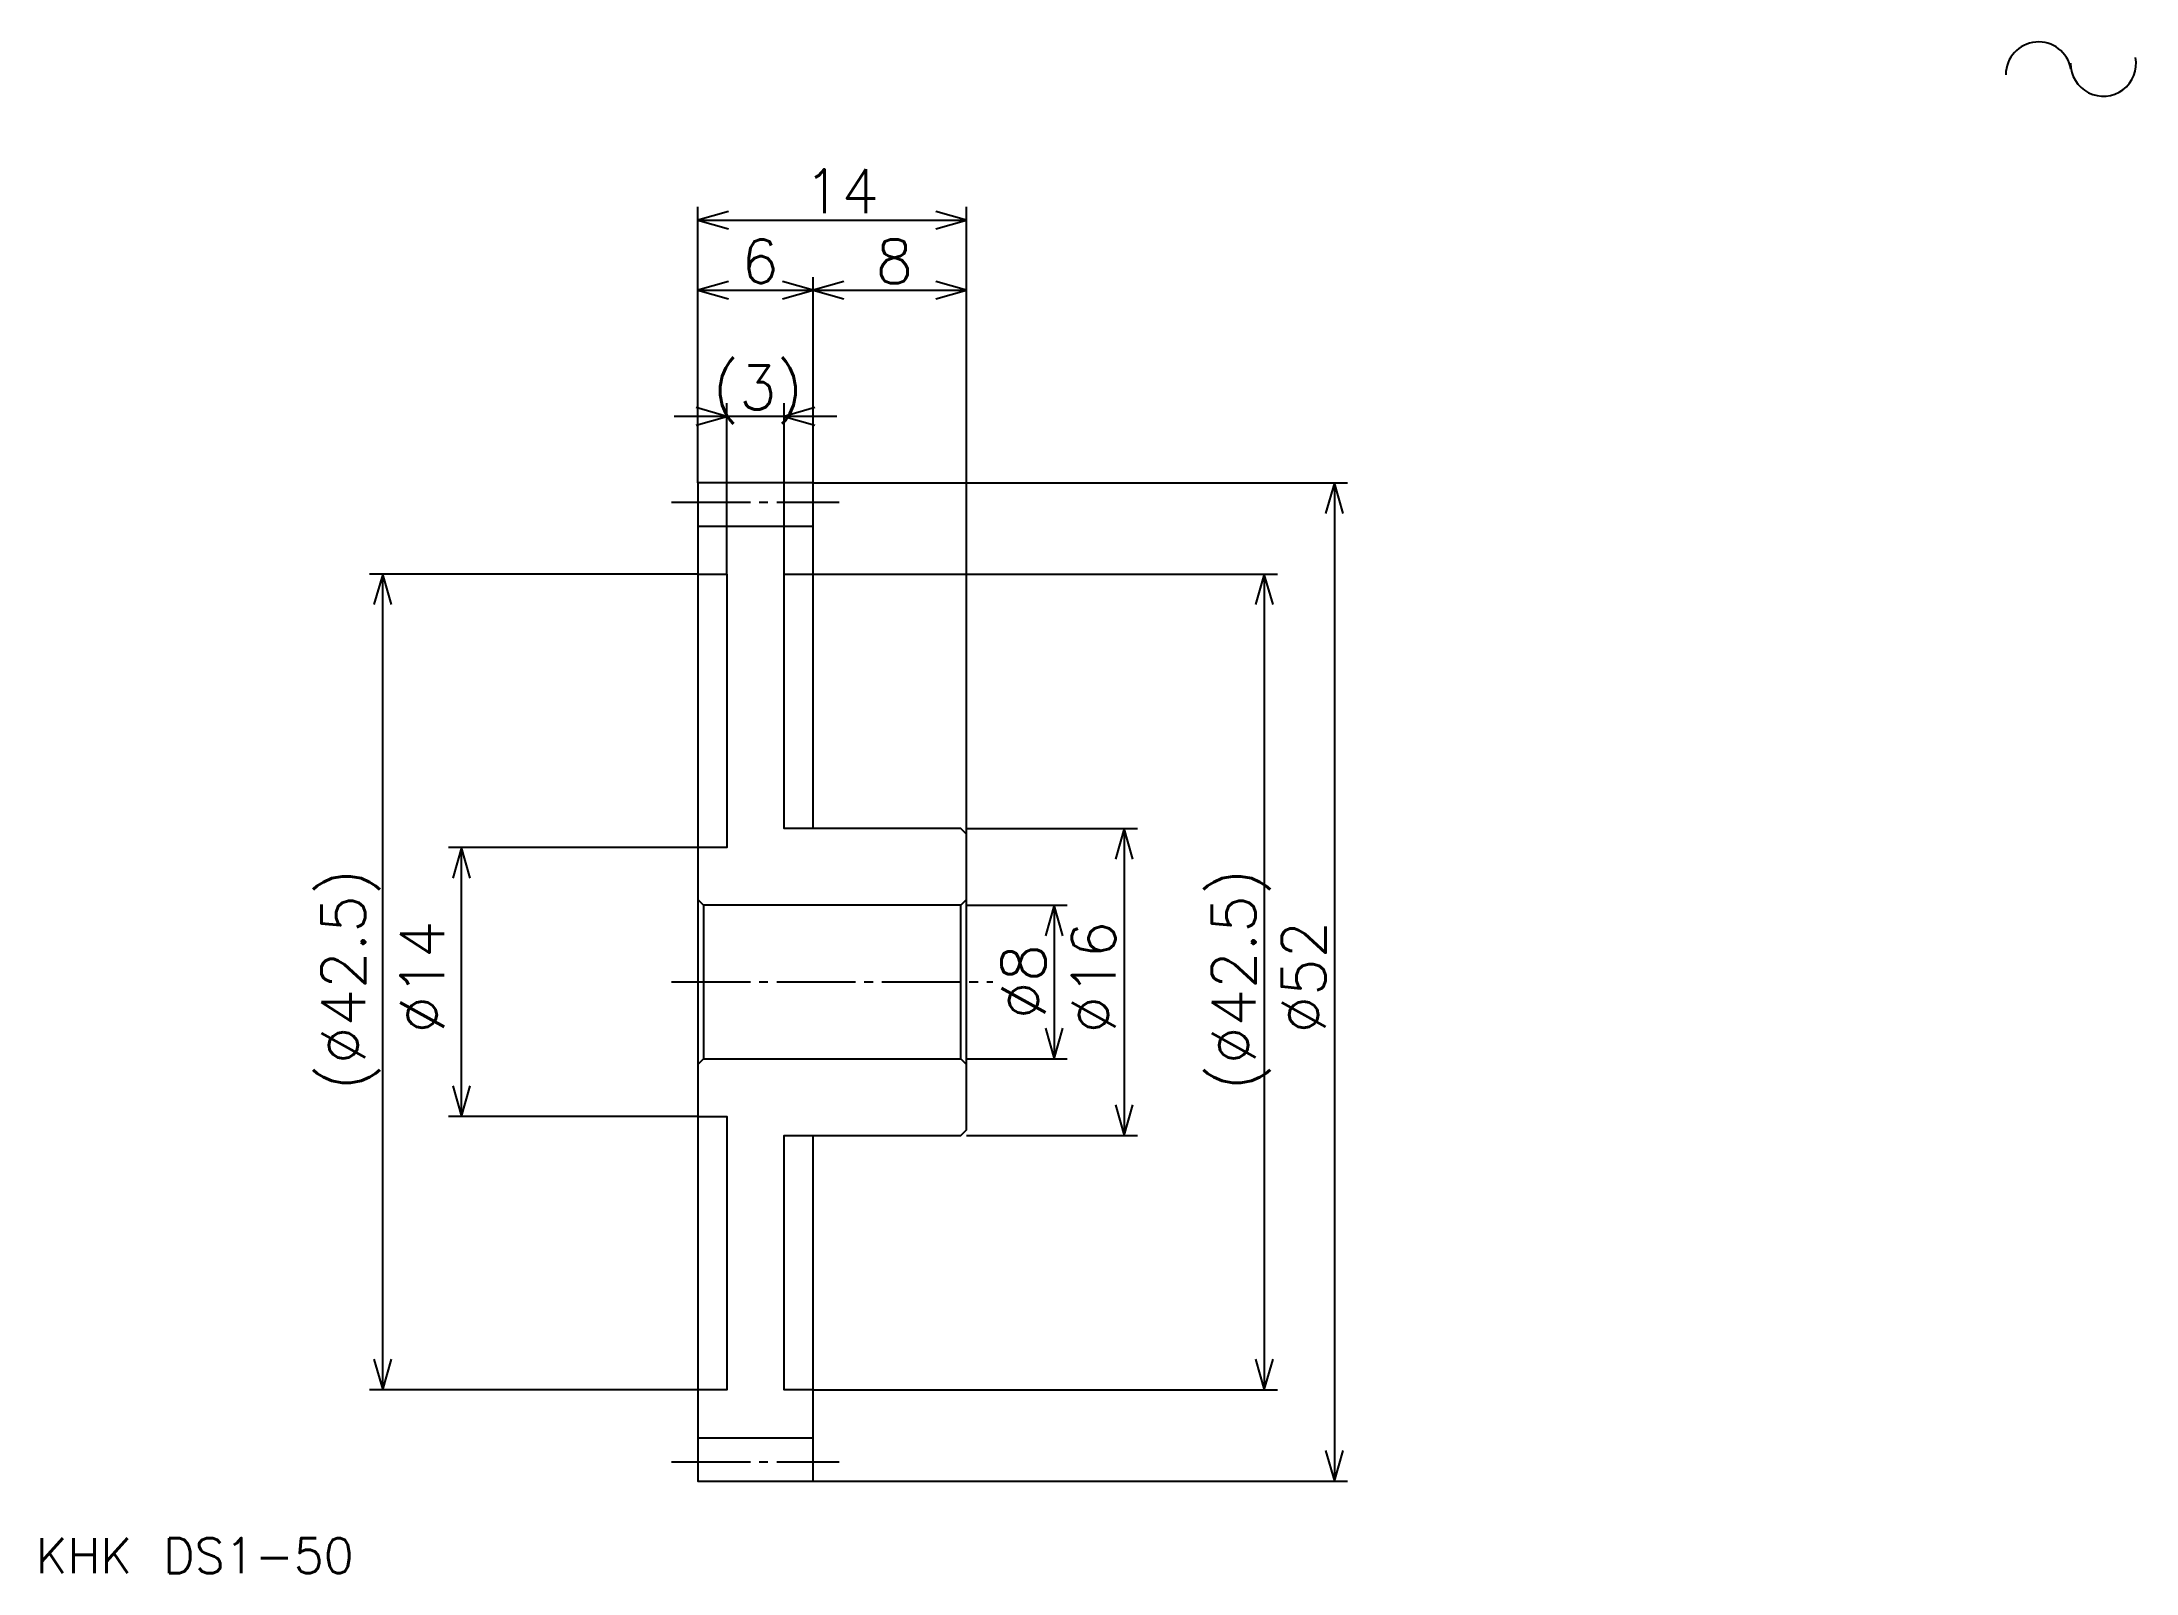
# Model space of a CAD drawing. Extents: x 5 to 114, y 5 to 85.
import ezdxf

# ---------------------------------------------------------------- set-up
doc = ezdxf.new("R2010")
doc.units = 0
doc.linetypes.add('DASHDOT', pattern=[5.473683, 4.105263, -0.45614, 0.45614, -0.45614])
doc.layers.get('0').update_dxf_attribs({"linetype": 'CONTINUOUS'})
doc.layers.add('DASHDOT', color=6, linetype='DASHDOT')
doc.styles.add('KANJI', font='TXT', dxfattribs={"bigfont": 'BIGFONT'})

msp = doc.modelspace()

# ---------------------------------------------------------------- linework, layer by layer
at = {"color": 5}
for p, q in [((39.052631, 61.807014), (39.052631, 76.175438)), ((39.052631, 75.491226), (53.052631, 75.491226)), ((53.052631, 61.807014), (53.052631, 76.175438)), ((45.052631, 61.807014), (45.052631, 72.526314)), ((39.052631, 71.842102), (45.052631, 71.842102)), ((45.052631, 71.842102), (53.052631, 71.842102)), ((40.552631, 57.057014), (40.552631, 65.951752)), ((43.552631, 57.057014), (43.552631, 65.951752)), ((46.289474, 65.26754), (37.815788, 65.26754)), ((43.552631, 57.057014), (43.552631, 61.807014)), ((45.052631, 61.807014), (53.052631, 61.807014)), ((53.052631, 61.807014), (72.894737, 61.807014)), ((53.052631, 43.507015), (53.052631, 61.807014)), ((72.210526, 61.807014), (72.210526, 9.807014)), ((39.052631, 57.057014), (21.947369, 57.057014)), ((22.631578, 14.557014), (22.631578, 57.057014)), ((45.052631, 57.057014), (53.052631, 57.057014)), ((53.052631, 57.057014), (69.245613, 57.057014)), ((68.561401, 57.057014), (68.561401, 14.557014)), ((53.052631, 43.807014), (61.947365, 43.807014)), ((61.263157, 43.807014), (61.263157, 27.807014)), ((39.052631, 42.807014), (26.052631, 42.807014)), ((26.736843, 28.807014), (26.736843, 42.807014)), ((53.052631, 39.807014), (58.298244, 39.807014)), ((57.614037, 39.807014), (57.614037, 31.807014)), ((53.052631, 31.807014), (58.298244, 31.807014)), ((39.052631, 28.807014), (26.052631, 28.807014)), ((53.052631, 27.807014), (61.947365, 27.807014)), ((39.052631, 14.557014), (21.947369, 14.557014)), ((45.052631, 14.557014), (53.052631, 14.557014)), ((53.052631, 14.557014), (69.245613, 14.557014)), ((45.052631, 9.807014), (53.052631, 9.807014)), ((53.052631, 9.807014), (72.894737, 9.807014))]:
    msp.add_line(p, q, dxfattribs=at)
at = {"color": 4}
for p, q in [((39.052631, 59.557014), (45.052631, 59.557014)), ((39.052631, 12.057014), (45.052631, 12.057014))]:
    msp.add_line(p, q, dxfattribs=at)
at = {"color": 5}
for points in [[(40.649124, 75.947365), (39.052631, 75.491226), (40.649124, 75.035088)], [(51.456139, 75.035088), (53.052631, 75.491226), (51.456139, 75.947365)], [(40.649124, 72.298241), (39.052631, 71.842102), (40.649124, 71.385963)], [(43.456139, 71.385963), (45.052631, 71.842102), (43.456139, 72.298241)], [(46.649124, 72.298241), (45.052631, 71.842102), (46.649124, 71.385963)], [(51.456139, 71.385963), (53.052631, 71.842102), (51.456139, 72.298241)], [(38.956139, 64.811401), (40.552631, 65.26754), (38.956139, 65.723679)], [(45.149124, 65.723679), (43.552631, 65.26754), (45.149124, 64.811401)], [(72.666664, 60.210526), (72.210526, 61.807014), (71.754387, 60.210526)], [(23.087719, 55.460526), (22.631578, 57.057014), (22.175438, 55.460526)], [(69.017548, 55.460526), (68.561401, 57.057014), (68.105263, 55.460526)], [(61.719299, 42.210522), (61.263157, 43.807014), (60.807014, 42.210522)], [(27.192982, 41.210522), (26.736843, 42.807014), (26.280701, 41.210522)], [(58.070175, 38.210522), (57.614037, 39.807014), (57.157894, 38.210522)], [(57.157894, 33.403507), (57.614037, 31.807014), (58.070175, 33.403507)], [(26.280701, 30.403505), (26.736843, 28.807014), (27.192982, 30.403505)], [(60.807014, 29.403505), (61.263157, 27.807014), (61.719299, 29.403505)], [(22.175438, 16.153505), (22.631578, 14.557014), (23.087719, 16.153505)], [(68.105263, 16.153505), (68.561401, 14.557014), (69.017548, 16.153505)], [(71.754387, 11.403505), (72.210526, 9.807014), (72.666664, 11.403505)]]:
    msp.add_lwpolyline(points, dxfattribs=at)
at = {"color": 4}
for points in [[(39.052631, 31.807014), (39.052631, 9.807014), (45.052631, 9.807014), (45.052631, 27.807014), (52.752632, 27.807014), (53.052631, 28.107014), (53.052631, 43.507015), (52.752632, 43.807014), (45.052631, 43.807014), (45.052631, 61.807014), (39.052631, 61.807014), (39.052631, 31.807014)], [(45.052631, 43.807014), (45.052631, 61.807014), (39.052631, 61.807014), (39.052631, 31.807014)], [(39.052631, 57.057014), (40.552631, 57.057014), (40.552631, 42.807014), (39.052631, 42.807014)], [(45.052631, 43.807014), (43.552631, 43.807014), (43.552631, 57.057014), (45.052631, 57.057014)], [(53.052631, 28.107014), (53.052631, 43.507015)], [(53.052631, 40.107014), (52.752632, 39.807014), (39.352631, 39.807014), (39.052631, 40.107014), (39.352631, 39.807014), (39.352631, 31.807014)], [(39.052631, 31.507015), (39.352631, 31.807014), (52.752632, 31.807014), (53.052631, 31.507015), (52.752632, 31.807014), (52.752632, 39.807014)], [(39.052631, 31.807014), (39.052631, 9.807014), (45.052631, 9.807014), (45.052631, 27.807014)], [(39.052631, 28.807014), (40.552631, 28.807014), (40.552631, 14.557014), (39.052631, 14.557014)], [(45.052631, 14.557014), (43.552631, 14.557014), (43.552631, 27.807014), (45.052631, 27.807014)]]:
    msp.add_lwpolyline(points, dxfattribs=at)
at = {"color": 7}
for centre, start, end in [((108.903511, 83.062622), 10, 180), ((112.272591, 83.656677), 180, 10)]:
    msp.add_arc(centre, 1.710526, start, end, dxfattribs=at)
at = {"layer": 'DASHDOT', "color": 7}
for p, q in [((37.684212, 60.807014), (46.421051, 60.807014)), ((37.684212, 35.807014), (54.421051, 35.807014)), ((37.684212, 10.807014), (46.421051, 10.807014))]:
    msp.add_line(p, q, dxfattribs=at)

# ---------------------------------------------------------------- texts
at = {"color": 7, "style": 'KANJI'}
for s, height, p in [('14', 2.280702, (44.570175, 75.85614)), ('6', 2.280702, (41.311401, 72.207016)), ('8', 2.280702, (48.311401, 72.207016)), ('(3)', 2.280702, (39.828949, 65.632454)), ('KHK DS1-50', 1.824561, (4.561403, 5.017544))]:
    msp.add_text(s, height=height, dxfattribs=at).set_placement(p)
for s, p in [('(%%c42.5)', (21.719297, 30.162277)), ('(%%c42.5)', (68.105263, 30.162277)), ('%%c14', (25.824562, 33.12719)), ('%%c16', (60.807014, 33.12719)), ('%%c52', (71.754387, 33.12719)), ('%%c8', (57.157894, 33.868416))]:
    msp.add_text(s, height=2.280702, rotation=90, dxfattribs=at).set_placement(p)

doc.saveas('drawing.dxf')
